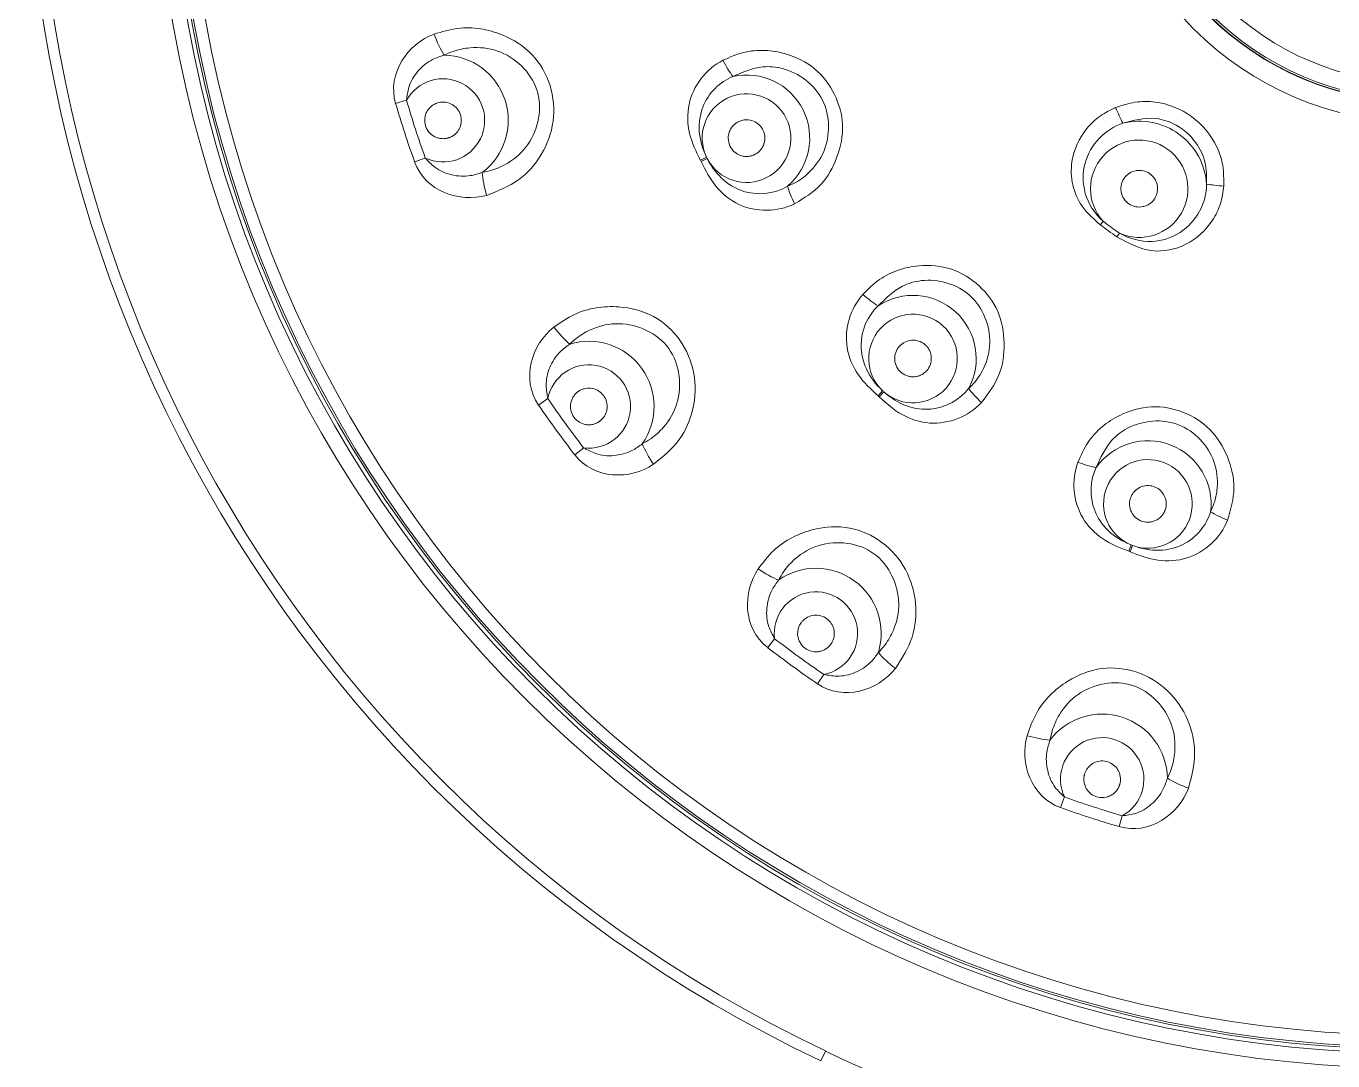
# Model space of a CAD drawing. Extents: x 0 to 1239, y 0 to 509.
# Drawn here: x 98.71 to 134.35, y 220.29 to 248.52 of the extents above; entities that cross this region are included whole.
import ezdxf

# ---------------------------------------------------------------- set-up
doc = ezdxf.new("R2010")
doc.units = 0
doc.header["$LTSCALE"] = 10
doc.header["$MEASUREMENT"] = 0
doc.layers.add('1', color=7, linetype='CONTINUOUS')

msp = doc.modelspace()

# ---------------------------------------------------------------- linework, layer by layer
at = {"layer": '1', "color": 7, "linetype": 'Continuous', "lineweight": 18}
for p, q in [((108.792, 246.41), (109.089, 246.497)), ((109.601, 244.92), (109.31, 244.816)), ((117.272, 244.941), (117.106, 244.859)), ((117.122, 244.825), (117.289, 244.908)), ((128.085, 243.195), (128.011, 243.098)), ((128.462, 242.77), (128.532, 242.871)), ((122.074, 238.571), (121.949, 238.434)), ((121.977, 238.408), (122.102, 238.546)), ((112.69, 238.183), (112.945, 238.357)), ((113.92, 237.016), (113.675, 236.827)), ((128.854, 234.365), (128.787, 234.192)), ((128.822, 234.178), (128.889, 234.352)), ((118.939, 231.563), (119.128, 231.807)), ((120.469, 230.833), (120.295, 230.578)), ((126.929, 227.198), (127.032, 227.489)), ((128.609, 226.977), (128.522, 226.68)), ((120.384, 220.289), (120.511, 220.557)), ((120.513, 220.56), (120.511, 220.557))]:
    msp.add_line(p, q, dxfattribs=at)
at = {"layer": '1', "color": 7, "linetype": 'Continuous', "lineweight": 13, "extrusion": (0, 0, -1)}
for radius in [34.52, 8.709]:
    msp.add_circle((-136.713, 254.601), radius, dxfattribs=at)
at = {"layer": '1', "color": 7, "linetype": 'Continuous', "lineweight": 13}
for radius in [34.11, 33.622, 8.162, 7.641]:
    msp.add_circle((136.713, 254.601), radius, dxfattribs=at)
at = {"layer": '1', "color": 7, "linetype": 'Continuous', "lineweight": 18, "extrusion": (0, 0, -1)}
for radius in [34, 8.1]:
    msp.add_circle((-136.713, 254.601), radius, dxfattribs=at)
at = {"layer": '1', "color": 7, "linetype": 'Continuous', "lineweight": 18}
for radius in [33.944, 8.15]:
    msp.add_circle((136.713, 254.601), radius, dxfattribs=at)
msp.add_arc((136.713, 254.601), 37.999, 90, 244.5496, dxfattribs=at)
at = {"layer": '1', "color": 7, "linetype": 'Continuous', "lineweight": 13}
for centre, radius, start, end in [((136.713, 254.601), 37.699, 295.4504, 244.5496), ((110.084, 245.949), 1.136, 244.8589, 151.1411), ((118.362, 245.464), 1.209, 207.3521, 205.5891), ((136.713, 254.601), 28.789, 196.35, 199.65), ((129.072, 244.084), 1.328, 246.0012, 221.9988), ((136.713, 254.601), 21.895, 206.4215, 206.5197), ((136.713, 254.601), 21.709, 206.4215, 206.5197), ((136.713, 254.601), 14.302, 232.8937, 235.1063), ((122.903, 239.451), 1.209, 228.5286, 226.7655), ((114.061, 238.143), 1.136, 262.8589, 169.1411), ((136.713, 254.601), 21.895, 227.598, 227.6961), ((136.713, 254.601), 21.709, 227.598, 227.6961), ((136.713, 254.601), 28.789, 214.35, 217.65), ((129.308, 235.485), 1.209, 249.7051, 247.942), ((136.713, 254.601), 21.895, 248.7744, 248.8726), ((136.713, 254.601), 21.709, 248.7744, 248.8726), ((120.255, 231.949), 1.136, 280.8589, 187.1411), ((136.713, 254.601), 28.789, 232.35, 235.65), ((128.061, 227.972), 1.136, 298.8589, 205.1411), ((136.713, 254.601), 28.789, 250.35, 253.65), ((136.713, 254.601), 37.703, 244.5496, 264.4567)]:
    msp.add_arc(centre, radius, start, end, dxfattribs=at)
at = {"layer": '1', "color": 7, "linetype": 'Continuous', "lineweight": 13, "extrusion": (0, 0, -1)}
for centre, radius, start, end in [((-110.084, 245.949), 1.779, 91.0621, 232.9379), ((-118.362, 245.464), 1.723, 77.5207, 229.5381), ((-136.713, 254.601), 29.098, 340.35, 343.65), ((-129.072, 244.084), 1.842, 75.8896, 176.1104), ((-136.713, 254.601), 14.424, 304.8937, 307.1063), ((-122.903, 239.451), 1.723, 56.3442, 208.3617), ((-114.061, 238.143), 1.779, 73.0621, 214.9379), ((-136.713, 254.601), 29.098, 322.35, 325.65), ((-129.308, 235.485), 1.723, 35.1677, 187.1852), ((-120.255, 231.949), 1.779, 55.0621, 196.9379), ((-136.713, 254.601), 29.098, 304.35, 307.65), ((-128.061, 227.972), 1.779, 37.0621, 178.9379), ((-136.713, 254.601), 29.098, 286.35, 289.65)]:
    msp.add_arc(centre, radius, start, end, dxfattribs=at)
at = {"layer": '1', "color": 7, "linetype": 'Continuous', "lineweight": 13}
for centre, major_axis, ratio, start_param, end_param in [((110.129, 248.37), (0.345, -0.939), 0.290823, 4.676775, 5.354804), ((117.879, 247.648), (0.37, -0.709), 0.21319, 4.685126, 5.38199), ((128.498, 246.369), (0.3, -0.742), 0.114663, 4.761115, 5.40257), ((111.543, 244.016), (0.273, -0.962), 0.290823, 4.069974, 4.748003), ((119.814, 243.761), (0.343, -0.723), 0.21319, 4.042788, 4.739652), ((131.423, 244.244), (0.798, -0.056), 0.114663, 4.022207, 4.663663), ((121.663, 241.314), (0.601, -0.528), 0.21319, 4.685126, 5.38199), ((113.355, 240.46), (0.618, -0.786), 0.290823, 4.676775, 5.354804), ((124.871, 238.389), (0.581, -0.55), 0.21319, 4.042788, 4.739652), ((116.046, 236.756), (0.557, -0.831), 0.290823, 4.069974, 4.748003), ((127.479, 236.774), (0.751, -0.275), 0.21319, 4.685126, 5.38199), ((131.528, 235.206), (0.74, -0.303), 0.21319, 4.042788, 4.739652), ((118.868, 233.934), (0.831, -0.557), 0.290823, 4.676775, 5.354804), ((122.572, 231.243), (0.786, -0.618), 0.290823, 4.069974, 4.748003), ((126.128, 229.431), (0.962, -0.273), 0.290823, 4.676775, 5.354804), ((130.482, 228.016), (0.939, -0.345), 0.290823, 4.069974, 4.748003)]:
    msp.add_ellipse(centre, major_axis=major_axis, ratio=ratio, start_param=start_param, end_param=end_param, dxfattribs=at)
for points, knots in [([(109.843, 248.303), (110.055, 248.366), (110.464, 248.488), (111.106, 248.471), (111.819, 248.27), (112.568, 247.803), (113.074, 246.916), (113.155, 245.912), (112.817, 244.992), (112.171, 244.253), (111.578, 244.022), (111.273, 243.903)], [0, 0, 0, 0, 0.087559, 0.169343, 0.250406, 0.377797, 0.500268, 0.625545, 0.749633, 0.871138, 1, 1, 1, 1]), ([(111.156, 244.529), (111.243, 244.547), (111.484, 244.595), (111.938, 244.807), (112.621, 245.403), (112.924, 246.873), (111.814, 247.883), (110.91, 247.962), (110.42, 247.867), (110.197, 247.764), (110.117, 247.727)], [0, 0, 0, 0, 0.046232, 0.127418, 0.25434, 0.500128, 0.746139, 0.872776, 0.954238, 1, 1, 1, 1]), ([(117.718, 247.588), (117.905, 247.671), (118.267, 247.831), (118.859, 247.881), (119.531, 247.767), (120.259, 247.416), (120.804, 246.689), (121.052, 245.816), (120.872, 244.939), (120.434, 244.138), (119.927, 243.826), (119.67, 243.669)], [0, 0, 0, 0, 0.087618, 0.169383, 0.250858, 0.377472, 0.50113, 0.621828, 0.747779, 0.872055, 1, 1, 1, 1]), ([(117.718, 247.588), (117.257, 247.348), (116.903, 246.9), (116.741, 246.126), (116.748, 245.854), (116.872, 245.335), (116.988, 245.097), (117.106, 244.859)], [0, 0, 0, 0, 0.5, 0.5, 0.75, 0.75, 1, 1, 1, 1]), ([(119.481, 244.153), (119.535, 244.176), (119.744, 244.263), (120.128, 244.54), (120.649, 245.252), (120.645, 246.607), (119.626, 247.369), (118.689, 247.45), (118.258, 247.262), (117.99, 247.146)], [0, 0, 0, 0, 0.032494, 0.124187, 0.254047, 0.501013, 0.74779, 0.843536, 1, 1, 1, 1]), ([(117.272, 244.941), (117.155, 245.181), (117.088, 245.424), (117.058, 245.89), (117.094, 246.111), (117.321, 246.702), (117.631, 246.998), (117.99, 247.146)], [0, 0, 0, 0, 0.25, 0.25, 0.5, 0.5, 1, 1, 1, 1]), ([(128.011, 243.098), (127.833, 243.255), (127.493, 243.555), (127.218, 244.18), (127.195, 244.949), (127.506, 245.624), (127.986, 246.084), (128.282, 246.228), (128.427, 246.299)], [0, 0, 0, 0, 0.178312, 0.339085, 0.49995, 0.750823, 0.877602, 1, 1, 1, 1]), ([(128.427, 246.299), (128.605, 246.357), (128.952, 246.471), (129.684, 246.469), (130.554, 246.126), (131.151, 245.406), (131.379, 244.709), (131.378, 244.342), (131.378, 244.155)], [0, 0, 0, 0, 0.128893, 0.252238, 0.499595, 0.747082, 0.870682, 1, 1, 1, 1]), ([(130.91, 244.209), (130.91, 244.413), (130.91, 244.809), (130.651, 245.338), (130.205, 245.795), (129.472, 246.098), (128.916, 245.949), (128.623, 245.871)], [0, 0, 0, 0, 0.179308, 0.34764, 0.501941, 0.73734, 1, 1, 1, 1]), ([(128.085, 243.195), (127.846, 243.415), (127.68, 243.68), (127.522, 244.23), (127.524, 244.518), (127.733, 245.297), (128.142, 245.703), (128.623, 245.871)], [0, 0, 0, 0, 0.25, 0.25, 0.5, 0.5, 1, 1, 1, 1]), ([(119.481, 244.153), (119.147, 243.956), (118.722, 243.887), (118.116, 244.061), (117.918, 244.164), (117.564, 244.469), (117.408, 244.672), (117.289, 244.908)], [0, 0, 0, 0, 0.5, 0.5, 0.75, 0.75, 1, 1, 1, 1]), ([(117.122, 244.825), (117.24, 244.59), (117.363, 244.349), (117.702, 243.938), (117.916, 243.769), (118.628, 243.434), (119.201, 243.446), (119.67, 243.669)], [0, 0, 0, 0, 0.25, 0.25, 0.5, 0.5, 1, 1, 1, 1]), ([(131.378, 244.155), (131.355, 243.996), (131.309, 243.669), (131.016, 243.073), (130.406, 242.496), (129.367, 242.281), (128.772, 242.603), (128.462, 242.77)], [0, 0, 0, 0, 0.122348, 0.250537, 0.500701, 0.740241, 1, 1, 1, 1]), ([(130.91, 244.209), (130.899, 243.698), (130.644, 243.189), (129.963, 242.746), (129.693, 242.655), (129.121, 242.635), (128.817, 242.71), (128.532, 242.871)], [0, 0, 0, 0, 0.5, 0.5, 0.75, 0.75, 1, 1, 1, 1]), ([(121.534, 241.2), (121.678, 241.345), (121.958, 241.624), (122.492, 241.885), (123.16, 242.022), (123.966, 241.957), (124.736, 241.477), (125.283, 240.752), (125.432, 239.869), (125.313, 238.963), (124.953, 238.49), (124.77, 238.25)], [0, 0, 0, 0, 0.087618, 0.169383, 0.250858, 0.377472, 0.50113, 0.621828, 0.747779, 0.872055, 1, 1, 1, 1]), ([(124.419, 238.633), (124.461, 238.674), (124.625, 238.831), (124.882, 239.228), (125.111, 240.08), (124.618, 241.342), (123.392, 241.685), (122.49, 241.421), (122.155, 241.091), (121.948, 240.886)], [0, 0, 0, 0, 0.032494, 0.124187, 0.254047, 0.501013, 0.74779, 0.843536, 1, 1, 1, 1]), ([(121.534, 241.2), (121.191, 240.809), (121.023, 240.264), (121.151, 239.483), (121.256, 239.232), (121.559, 238.794), (121.753, 238.613), (121.949, 238.434)], [0, 0, 0, 0, 0.5, 0.5, 0.75, 0.75, 1, 1, 1, 1]), ([(113.105, 240.308), (113.287, 240.433), (113.638, 240.676), (114.253, 240.858), (114.994, 240.887), (115.85, 240.674), (116.606, 239.987), (116.993, 239.057), (116.956, 238.078), (116.57, 237.175), (116.078, 236.772), (115.824, 236.565)], [0, 0, 0, 0, 0.087559, 0.169343, 0.250406, 0.377797, 0.500268, 0.625545, 0.749633, 0.871138, 1, 1, 1, 1]), ([(122.074, 238.571), (121.879, 238.752), (121.728, 238.954), (121.532, 239.378), (121.486, 239.597), (121.484, 240.23), (121.666, 240.618), (121.948, 240.886)], [0, 0, 0, 0, 0.25, 0.25, 0.5, 0.5, 1, 1, 1, 1]), ([(115.519, 237.124), (115.597, 237.168), (115.811, 237.289), (116.177, 237.63), (116.643, 238.408), (116.477, 239.9), (115.108, 240.517), (114.224, 240.314), (113.788, 240.071), (113.608, 239.905), (113.543, 239.845)], [0, 0, 0, 0, 0.046232, 0.127418, 0.25434, 0.500128, 0.746139, 0.872776, 0.954238, 1, 1, 1, 1]), ([(124.419, 238.633), (124.179, 238.329), (123.807, 238.111), (123.18, 238.055), (122.957, 238.08), (122.517, 238.236), (122.299, 238.369), (122.102, 238.546)], [0, 0, 0, 0, 0.5, 0.5, 0.75, 0.75, 1, 1, 1, 1]), ([(121.977, 238.408), (122.171, 238.231), (122.373, 238.052), (122.838, 237.791), (123.098, 237.71), (123.883, 237.655), (124.413, 237.873), (124.77, 238.25)], [0, 0, 0, 0, 0.25, 0.25, 0.5, 0.5, 1, 1, 1, 1]), ([(127.4, 236.621), (127.483, 236.809), (127.642, 237.17), (128.046, 237.607), (128.619, 237.975), (129.394, 238.206), (130.286, 238.036), (131.058, 237.558), (131.516, 236.788), (131.732, 235.901), (131.567, 235.33), (131.483, 235.04)], [0, 0, 0, 0, 0.087618, 0.169383, 0.250858, 0.377472, 0.50113, 0.621828, 0.747779, 0.872055, 1, 1, 1, 1]), ([(131.017, 235.27), (131.042, 235.324), (131.138, 235.53), (131.235, 235.992), (131.14, 236.87), (130.225, 237.868), (128.958, 237.745), (128.211, 237.173), (128.019, 236.744), (127.899, 236.478)], [0, 0, 0, 0, 0.032494, 0.124187, 0.254047, 0.501013, 0.74779, 0.843536, 1, 1, 1, 1]), ([(127.4, 236.621), (127.221, 236.133), (127.262, 235.564), (127.663, 234.882), (127.852, 234.686), (128.293, 234.387), (128.539, 234.288), (128.787, 234.192)], [0, 0, 0, 0, 0.5, 0.5, 0.75, 0.75, 1, 1, 1, 1]), ([(128.854, 234.365), (128.606, 234.464), (128.393, 234.597), (128.056, 234.922), (127.935, 235.109), (127.704, 235.699), (127.734, 236.127), (127.899, 236.478)], [0, 0, 0, 0, 0.25, 0.25, 0.5, 0.5, 1, 1, 1, 1]), ([(131.017, 235.27), (130.904, 234.9), (130.635, 234.563), (130.071, 234.283), (129.855, 234.226), (129.388, 234.213), (129.136, 234.258), (128.889, 234.352)], [0, 0, 0, 0, 0.5, 0.5, 0.75, 0.75, 1, 1, 1, 1]), ([(118.677, 233.712), (118.811, 233.888), (119.071, 234.227), (119.599, 234.59), (120.295, 234.847), (121.175, 234.909), (122.106, 234.489), (122.762, 233.724), (123.029, 232.781), (122.941, 231.803), (122.597, 231.268), (122.42, 230.993)], [0, 0, 0, 0, 0.087559, 0.169343, 0.250406, 0.377797, 0.500268, 0.625545, 0.749633, 0.871138, 1, 1, 1, 1]), ([(128.822, 234.178), (129.067, 234.084), (129.32, 233.989), (129.847, 233.914), (130.119, 233.932), (130.871, 234.165), (131.287, 234.56), (131.483, 235.04)], [0, 0, 0, 0, 0.25, 0.25, 0.5, 0.5, 1, 1, 1, 1]), ([(121.957, 231.43), (122.017, 231.496), (122.184, 231.677), (122.426, 232.114), (122.629, 232.998), (122.01, 234.366), (120.518, 234.53), (119.74, 234.063), (119.4, 233.698), (119.28, 233.484), (119.237, 233.407)], [0, 0, 0, 0, 0.046232, 0.127418, 0.25434, 0.500128, 0.746139, 0.872776, 0.954238, 1, 1, 1, 1]), ([(126.015, 229.161), (126.088, 229.369), (126.23, 229.772), (126.621, 230.281), (127.203, 230.74), (128.021, 231.071), (129.036, 230.959), (129.896, 230.435), (130.441, 229.621), (130.66, 228.663), (130.498, 228.048), (130.415, 227.731)], [0, 0, 0, 0, 0.087559, 0.169343, 0.250406, 0.377797, 0.500268, 0.625545, 0.749633, 0.871138, 1, 1, 1, 1]), ([(129.839, 228.005), (129.877, 228.086), (129.979, 228.309), (130.075, 228.8), (129.994, 229.704), (128.983, 230.813), (127.513, 230.508), (126.918, 229.824), (126.707, 229.371), (126.659, 229.13), (126.641, 229.044)], [0, 0, 0, 0, 0.046232, 0.127418, 0.25434, 0.500128, 0.746139, 0.872776, 0.954238, 1, 1, 1, 1])]:
    msp.add_open_spline(points, degree=3, knots=knots, dxfattribs=at)
for points in [[(109.843, 248.303), (109.127, 248.04), (108.549, 247.239), (108.792, 246.41)], [(109.31, 244.816), (109.599, 244.007), (110.537, 243.694), (111.273, 243.903)], [(113.105, 240.308), (112.505, 239.836), (112.203, 238.896), (112.69, 238.183)], [(113.675, 236.827), (114.2, 236.147), (115.188, 236.139), (115.824, 236.565)], [(118.677, 233.712), (118.252, 233.078), (118.256, 232.091), (118.939, 231.563)], [(120.295, 230.578), (121.005, 230.093), (121.947, 230.391), (122.42, 230.993)], [(126.015, 229.161), (125.807, 228.427), (126.115, 227.489), (126.929, 227.198)], [(128.522, 226.68), (129.347, 226.438), (130.151, 227.013), (130.415, 227.731)]]:
    msp.add_open_spline(points, degree=3, dxfattribs=at)
at = {"layer": '1', "color": 7, "linetype": 'Continuous', "lineweight": 18}
for points, knots in [([(110.117, 247.727), (110.009, 247.692), (109.739, 247.605), (109.382, 247.313), (109.139, 246.906), (109.103, 246.618), (109.089, 246.497)], [0, 0, 0, 0, 0.200407, 0.49953, 0.790901, 1, 1, 1, 1]), ([(109.929, 246.424), (109.921, 246.422), (109.904, 246.416), (109.872, 246.402), (109.818, 246.375), (109.747, 246.324), (109.677, 246.246), (109.607, 246.125), (109.569, 245.952), (109.612, 245.74), (109.72, 245.593), (109.836, 245.51), (109.933, 245.468), (110.036, 245.448), (110.121, 245.448), (110.179, 245.457), (110.212, 245.465), (110.232, 245.471), (110.247, 245.476), (110.263, 245.482), (110.289, 245.492), (110.369, 245.532), (110.455, 245.604), (110.524, 245.706), (110.573, 245.818), (110.594, 245.969), (110.554, 246.149), (110.451, 246.305), (110.297, 246.414), (110.144, 246.452), (110.023, 246.447), (109.962, 246.435), (109.933, 246.425), (109.929, 246.424)], [0, 0, 0, 0, 0.007812, 0.015625, 0.03125, 0.0625, 0.09375, 0.125, 0.1875, 0.25, 0.3125, 0.34375, 0.375, 0.40625, 0.4375, 0.453125, 0.460938, 0.46875, 0.472656, 0.476562, 0.484375, 0.5, 0.5625, 0.59375, 0.625, 0.6875, 0.75, 0.8125, 0.875, 0.9375, 0.96875, 0.996094, 1, 1, 1, 1]), ([(118.137, 245.91), (118.123, 245.903), (118.094, 245.886), (118.039, 245.847), (117.977, 245.788), (117.92, 245.703), (117.867, 245.577), (117.852, 245.404), (117.918, 245.204), (118.037, 245.073), (118.157, 245.004), (118.256, 244.971), (118.358, 244.96), (118.459, 244.969), (118.531, 244.991), (118.576, 245.011), (118.606, 245.026), (118.683, 245.072), (118.786, 245.176), (118.849, 245.322), (118.865, 245.446), (118.86, 245.539), (118.837, 245.629), (118.785, 245.743), (118.682, 245.864), (118.511, 245.953), (118.351, 245.97), (118.242, 245.951), (118.182, 245.93), (118.152, 245.917), (118.137, 245.91)], [0, 0, 0, 0, 0.015625, 0.03125, 0.0625, 0.09375, 0.125, 0.1875, 0.25, 0.3125, 0.34375, 0.375, 0.40625, 0.4375, 0.46875, 0.476562, 0.484375, 0.5, 0.5625, 0.625, 0.65625, 0.6875, 0.71875, 0.75, 0.8125, 0.875, 0.9375, 0.96875, 0.984375, 1, 1, 1, 1]), ([(109.601, 244.92), (109.684, 244.832), (109.882, 244.619), (110.318, 244.433), (110.78, 244.407), (111.049, 244.494), (111.156, 244.529)], [0, 0, 0, 0, 0.208309, 0.500324, 0.801714, 1, 1, 1, 1]), ([(128.667, 244.377), (128.658, 244.364), (128.639, 244.336), (128.609, 244.277), (128.582, 244.198), (128.569, 244.098), (128.579, 243.964), (128.64, 243.806), (128.784, 243.659), (128.974, 243.58), (129.145, 243.581), (129.273, 243.623), (129.361, 243.672), (129.424, 243.726), (129.461, 243.769), (129.481, 243.796), (129.508, 243.836), (129.541, 243.902), (129.576, 244.027), (129.573, 244.19), (129.497, 244.369), (129.36, 244.507), (129.181, 244.585), (128.985, 244.589), (128.832, 244.531), (128.729, 244.452), (128.686, 244.404), (128.667, 244.377)], [0, 0, 0, 0, 0.015625, 0.03125, 0.0625, 0.09375, 0.125, 0.1875, 0.25, 0.3125, 0.375, 0.40625, 0.4375, 0.46875, 0.484375, 0.492188, 0.5, 0.53125, 0.5625, 0.625, 0.6875, 0.75, 0.8125, 0.875, 0.9375, 0.96875, 1, 1, 1, 1]), ([(122.531, 239.786), (122.52, 239.774), (122.499, 239.749), (122.462, 239.693), (122.426, 239.615), (122.403, 239.515), (122.4, 239.378), (122.448, 239.211), (122.582, 239.049), (122.74, 238.97), (122.877, 238.949), (122.981, 238.954), (123.08, 238.98), (123.171, 239.026), (123.23, 239.072), (123.265, 239.107), (123.287, 239.132), (123.343, 239.202), (123.401, 239.336), (123.407, 239.495), (123.378, 239.616), (123.339, 239.701), (123.285, 239.778), (123.196, 239.865), (123.056, 239.94), (122.864, 239.962), (122.709, 239.92), (122.615, 239.862), (122.565, 239.821), (122.542, 239.798), (122.531, 239.786)], [0, 0, 0, 0, 0.015625, 0.03125, 0.0625, 0.09375, 0.125, 0.1875, 0.25, 0.3125, 0.34375, 0.375, 0.40625, 0.4375, 0.46875, 0.476562, 0.484375, 0.5, 0.5625, 0.625, 0.65625, 0.6875, 0.71875, 0.75, 0.8125, 0.875, 0.9375, 0.96875, 0.984375, 1, 1, 1, 1]), ([(113.543, 239.845), (113.451, 239.778), (113.221, 239.612), (112.972, 239.224), (112.866, 238.762), (112.922, 238.476), (112.945, 238.357)], [0, 0, 0, 0, 0.200407, 0.49953, 0.790901, 1, 1, 1, 1]), ([(113.767, 238.547), (113.76, 238.543), (113.746, 238.532), (113.72, 238.509), (113.677, 238.466), (113.625, 238.396), (113.582, 238.3), (113.553, 238.164), (113.57, 237.987), (113.677, 237.799), (113.825, 237.692), (113.96, 237.65), (114.066, 237.639), (114.17, 237.652), (114.251, 237.679), (114.304, 237.706), (114.332, 237.723), (114.349, 237.735), (114.362, 237.744), (114.375, 237.754), (114.397, 237.773), (114.461, 237.835), (114.52, 237.93), (114.555, 238.049), (114.567, 238.17), (114.539, 238.32), (114.447, 238.479), (114.3, 238.595), (114.12, 238.651), (113.962, 238.64), (113.849, 238.599), (113.795, 238.568), (113.77, 238.55), (113.767, 238.547)], [0, 0, 0, 0, 0.007812, 0.015625, 0.03125, 0.0625, 0.09375, 0.125, 0.1875, 0.25, 0.3125, 0.34375, 0.375, 0.40625, 0.4375, 0.453125, 0.460938, 0.46875, 0.472656, 0.476562, 0.484375, 0.5, 0.5625, 0.59375, 0.625, 0.6875, 0.75, 0.8125, 0.875, 0.9375, 0.96875, 0.996094, 1, 1, 1, 1]), ([(113.92, 237.016), (114.025, 236.957), (114.28, 236.816), (114.753, 236.774), (115.199, 236.892), (115.428, 237.058), (115.519, 237.124)], [0, 0, 0, 0, 0.208309, 0.500324, 0.801714, 1, 1, 1, 1]), ([(128.841, 235.664), (128.835, 235.648), (128.824, 235.617), (128.81, 235.551), (128.805, 235.466), (128.819, 235.364), (128.865, 235.236), (128.971, 235.097), (129.154, 234.994), (129.33, 234.978), (129.466, 235.007), (129.56, 235.05), (129.643, 235.11), (129.712, 235.186), (129.751, 235.25), (129.77, 235.295), (129.782, 235.326), (129.808, 235.412), (129.815, 235.558), (129.763, 235.709), (129.691, 235.811), (129.625, 235.876), (129.547, 235.928), (129.432, 235.977), (129.274, 235.996), (129.088, 235.948), (128.958, 235.853), (128.891, 235.765), (128.86, 235.709), (128.847, 235.679), (128.841, 235.664)], [0, 0, 0, 0, 0.015625, 0.03125, 0.0625, 0.09375, 0.125, 0.1875, 0.25, 0.3125, 0.34375, 0.375, 0.40625, 0.4375, 0.46875, 0.476562, 0.484375, 0.5, 0.5625, 0.625, 0.65625, 0.6875, 0.71875, 0.75, 0.8125, 0.875, 0.9375, 0.96875, 0.984375, 1, 1, 1, 1]), ([(119.237, 233.407), (119.17, 233.315), (119.003, 233.086), (118.886, 232.64), (118.928, 232.168), (119.069, 231.914), (119.128, 231.807)], [0, 0, 0, 0, 0.200407, 0.49953, 0.790901, 1, 1, 1, 1]), ([(119.851, 232.242), (119.846, 232.236), (119.836, 232.221), (119.818, 232.191), (119.79, 232.137), (119.763, 232.054), (119.752, 231.95), (119.766, 231.811), (119.837, 231.648), (119.997, 231.503), (120.17, 231.447), (120.312, 231.448), (120.416, 231.471), (120.511, 231.515), (120.58, 231.566), (120.621, 231.608), (120.643, 231.633), (120.656, 231.649), (120.665, 231.663), (120.675, 231.676), (120.69, 231.7), (120.732, 231.779), (120.758, 231.888), (120.754, 232.011), (120.728, 232.13), (120.656, 232.265), (120.519, 232.387), (120.343, 232.453), (120.154, 232.45), (120.008, 232.391), (119.913, 232.317), (119.871, 232.27), (119.853, 232.246), (119.851, 232.242)], [0, 0, 0, 0, 0.007812, 0.015625, 0.03125, 0.0625, 0.09375, 0.125, 0.1875, 0.25, 0.3125, 0.34375, 0.375, 0.40625, 0.4375, 0.453125, 0.460938, 0.46875, 0.472656, 0.476562, 0.484375, 0.5, 0.5625, 0.59375, 0.625, 0.6875, 0.75, 0.8125, 0.875, 0.9375, 0.96875, 0.996094, 1, 1, 1, 1]), ([(120.469, 230.833), (120.588, 230.81), (120.874, 230.754), (121.336, 230.86), (121.725, 231.11), (121.891, 231.339), (121.957, 231.43)], [0, 0, 0, 0, 0.208309, 0.500324, 0.801714, 1, 1, 1, 1]), ([(126.641, 229.044), (126.606, 228.936), (126.519, 228.666), (126.545, 228.206), (126.731, 227.77), (126.943, 227.572), (127.032, 227.489)], [0, 0, 0, 0, 0.200407, 0.49953, 0.790901, 1, 1, 1, 1]), ([(127.585, 228.126), (127.583, 228.118), (127.578, 228.101), (127.57, 228.067), (127.56, 228.007), (127.56, 227.92), (127.581, 227.817), (127.638, 227.69), (127.756, 227.557), (127.952, 227.468), (128.135, 227.468), (128.27, 227.513), (128.361, 227.567), (128.438, 227.638), (128.488, 227.708), (128.514, 227.76), (128.527, 227.791), (128.534, 227.811), (128.539, 227.826), (128.544, 227.842), (128.551, 227.87), (128.566, 227.958), (128.558, 228.069), (128.516, 228.185), (128.454, 228.291), (128.344, 228.396), (128.176, 228.47), (127.989, 228.478), (127.81, 228.417), (127.689, 228.316), (127.622, 228.216), (127.596, 228.159), (127.586, 228.13), (127.585, 228.126)], [0, 0, 0, 0, 0.007812, 0.015625, 0.03125, 0.0625, 0.09375, 0.125, 0.1875, 0.25, 0.3125, 0.34375, 0.375, 0.40625, 0.4375, 0.453125, 0.460938, 0.46875, 0.472656, 0.476562, 0.484375, 0.5, 0.5625, 0.59375, 0.625, 0.6875, 0.75, 0.8125, 0.875, 0.9375, 0.96875, 0.996094, 1, 1, 1, 1]), ([(128.609, 226.977), (128.729, 226.991), (129.018, 227.026), (129.425, 227.27), (129.717, 227.628), (129.805, 227.898), (129.839, 228.005)], [0, 0, 0, 0, 0.208309, 0.500324, 0.801714, 1, 1, 1, 1])]:
    msp.add_open_spline(points, degree=3, knots=knots, dxfattribs=at)

doc.saveas('drawing.dxf')
